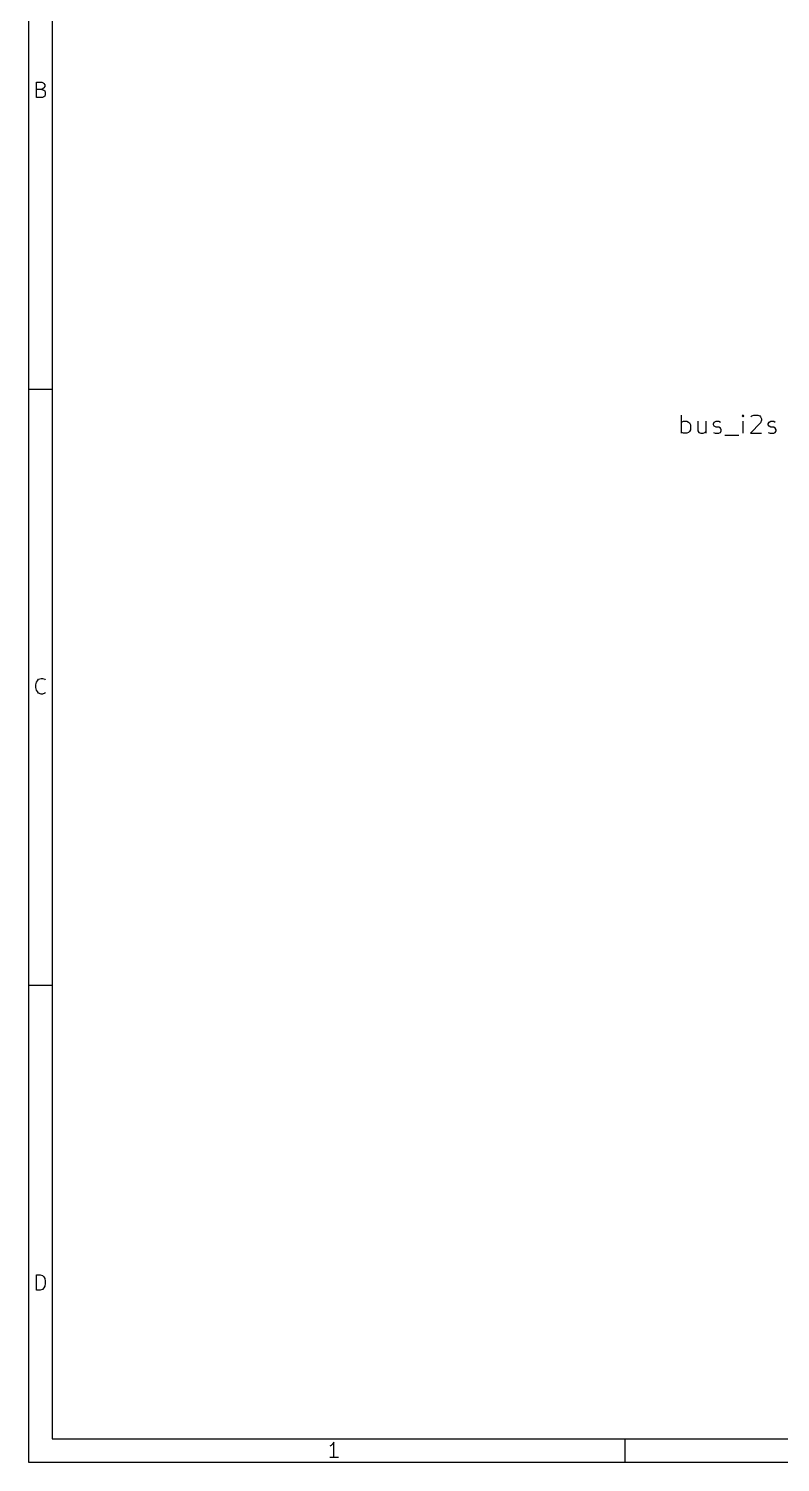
# Model space of a CAD drawing. Extents: x 10 to 287, y -200 to -10.
# Drawn here: x 10 to 73.1, y -200 to -79.8 of the extents above; entities that cross this region are included whole.
import ezdxf

# ---------------------------------------------------------------- set-up
doc = ezdxf.new("R2010")
doc.units = 0
doc.header["$MEASUREMENT"] = 0
doc.layers.add('BLACK', color=7, linetype='CONTINUOUS')

msp = doc.modelspace()

# ---------------------------------------------------------------- linework, layer by layer
at = {"layer": 'Black'}
for p, q in [((10.0076, -10.0076), (10.0076, -200)), ((11.9888, -11.9888), (11.9888, -198.018)), ((10.668, -85.5726), (10.668, -84.2772)), ((10.668, -84.2772), (11.0998, -84.2772)), ((11.0998, -84.8868), (10.668, -84.8868)), ((11.0998, -84.2772), (11.2268, -84.328)), ((11.2268, -84.8106), (11.0998, -84.8868)), ((11.0998, -84.8868), (11.2776, -84.9376)), ((11.2268, -84.328), (11.2776, -84.3788)), ((11.2776, -84.7598), (11.2268, -84.8106)), ((11.2776, -84.3788), (11.3538, -84.5058)), ((11.3538, -84.6328), (11.2776, -84.7598)), ((11.2776, -84.9376), (11.3538, -85.0138)), ((11.3538, -84.5058), (11.3538, -84.6328)), ((11.3538, -85.0138), (11.4046, -85.1408)), ((11.4046, -85.3186), (11.3538, -85.4456)), ((11.4046, -85.1408), (11.4046, -85.3186)), ((11.176, -85.5726), (10.668, -85.5726)), ((11.2776, -85.4964), (11.176, -85.5726)), ((11.3538, -85.4456), (11.2776, -85.4964)), ((10.0076, -110.007), (11.9888, -110.007)), ((64.77, -113.716), (64.77, -112.192)), ((64.77, -112.776), (64.9224, -112.7)), ((64.9224, -112.7), (65.2018, -112.7)), ((65.2018, -112.7), (65.3542, -112.776)), ((65.3542, -112.776), (65.4304, -112.852)), ((65.4304, -112.852), (65.5066, -113.005)), ((66.1416, -112.7), (66.1416, -113.513)), ((66.802, -112.7), (66.802, -113.716)), ((67.437, -112.928), (67.5132, -112.776)), ((67.437, -113.005), (67.437, -112.928)), ((67.5132, -112.776), (67.6656, -112.7)), ((67.6656, -112.7), (67.8942, -112.7)), ((67.8942, -112.7), (68.0212, -112.776)), ((69.9262, -112.192), (69.85, -112.268)), ((69.85, -112.268), (69.9262, -112.344)), ((70.0024, -112.268), (69.9262, -112.192)), ((69.9262, -112.192), (69.9262, -112.344)), ((69.9262, -112.344), (70.0024, -112.268)), ((69.9262, -113.716), (69.9262, -112.7)), ((71.3994, -112.852), (70.5358, -113.716)), ((70.5866, -112.344), (70.6628, -112.268)), ((70.6628, -112.268), (70.8152, -112.192)), ((70.8152, -112.192), (71.1708, -112.192)), ((71.1708, -112.192), (71.3232, -112.268)), ((71.3232, -112.268), (71.3994, -112.344)), ((71.3994, -112.344), (71.4756, -112.497)), ((71.4756, -112.624), (71.3994, -112.852)), ((71.4756, -112.497), (71.4756, -112.624)), ((72.0344, -112.928), (72.1106, -112.776)), ((72.0344, -113.005), (72.0344, -112.928)), ((72.1106, -112.776), (72.263, -112.7)), ((72.263, -112.7), (72.4916, -112.7)), ((72.4916, -112.7), (72.6186, -112.776)), ((64.9224, -113.716), (64.77, -113.64)), ((65.2018, -113.716), (64.9224, -113.716)), ((65.3542, -113.64), (65.2018, -113.716)), ((65.4304, -113.563), (65.3542, -113.64)), ((65.5066, -113.436), (65.4304, -113.563)), ((65.5066, -113.005), (65.5066, -113.436)), ((66.1416, -113.513), (66.2178, -113.64)), ((66.2178, -113.64), (66.3702, -113.716)), ((66.3702, -113.716), (66.5734, -113.716)), ((66.5734, -113.716), (66.7258, -113.64)), ((66.7258, -113.64), (66.802, -113.563)), ((67.5132, -113.132), (67.437, -113.005)), ((67.437, -113.64), (67.5894, -113.716)), ((67.6656, -113.208), (67.5132, -113.132)), ((67.5894, -113.716), (67.8942, -113.716)), ((67.8942, -113.208), (67.6656, -113.208)), ((68.0212, -113.284), (67.8942, -113.208)), ((67.8942, -113.716), (68.0212, -113.64)), ((68.0974, -113.436), (68.0212, -113.284)), ((68.0212, -113.64), (68.0974, -113.513)), ((68.0974, -113.513), (68.0974, -113.436)), ((68.4022, -113.868), (69.5706, -113.868)), ((70.5358, -113.716), (71.4756, -113.716)), ((72.1106, -113.132), (72.0344, -113.005)), ((72.0344, -113.64), (72.1868, -113.716)), ((72.263, -113.208), (72.1106, -113.132)), ((72.1868, -113.716), (72.4916, -113.716)), ((72.4916, -113.208), (72.263, -113.208)), ((72.6186, -113.284), (72.4916, -113.208)), ((72.4916, -113.716), (72.6186, -113.64)), ((72.6948, -113.436), (72.6186, -113.284)), ((72.6186, -113.64), (72.6948, -113.513)), ((72.6948, -113.513), (72.6948, -113.436)), ((10.6172, -134.823), (10.668, -134.595)), ((10.668, -134.595), (10.7442, -134.468)), ((10.7442, -134.468), (10.8458, -134.341)), ((10.8458, -134.341), (11.049, -134.29)), ((11.049, -134.29), (11.176, -134.29)), ((11.176, -134.29), (11.3538, -134.341)), ((11.3538, -134.341), (11.4046, -134.391)), ((10.6172, -135.026), (10.6172, -134.823)), ((10.668, -135.255), (10.6172, -135.026)), ((10.7442, -135.382), (10.668, -135.255)), ((10.8458, -135.509), (10.7442, -135.382)), ((11.049, -135.585), (10.8458, -135.509)), ((11.176, -135.585), (11.049, -135.585)), ((11.3538, -135.509), (11.176, -135.585)), ((11.4046, -135.458), (11.3538, -135.509)), ((10.0076, -159.995), (11.9888, -159.995)), ((10.668, -185.572), (10.668, -184.277)), ((10.668, -184.277), (10.9728, -184.277)), ((10.9728, -184.277), (11.176, -184.328)), ((11.176, -184.328), (11.2776, -184.455)), ((11.2776, -184.455), (11.3538, -184.582)), ((11.3538, -184.582), (11.4046, -184.81)), ((11.4046, -185.014), (11.3538, -185.242)), ((11.4046, -184.81), (11.4046, -185.014)), ((10.9728, -185.572), (10.668, -185.572)), ((11.176, -185.496), (10.9728, -185.572)), ((11.2776, -185.369), (11.176, -185.496)), ((11.3538, -185.242), (11.2776, -185.369)), ((11.9888, -198.018), (285.013, -198.018)), ((35.6108, -198.298), (35.4838, -198.476)), ((35.6108, -199.593), (35.6108, -198.298)), ((59.9948, -198.018), (59.9948, -200)), ((35.3822, -198.603), (35.2552, -198.653)), ((35.4838, -198.476), (35.3822, -198.603)), ((10.0076, -200), (286.995, -200)), ((35.9918, -199.593), (35.2552, -199.593))]:
    msp.add_line(p, q, dxfattribs=at)

doc.saveas('drawing.dxf')
